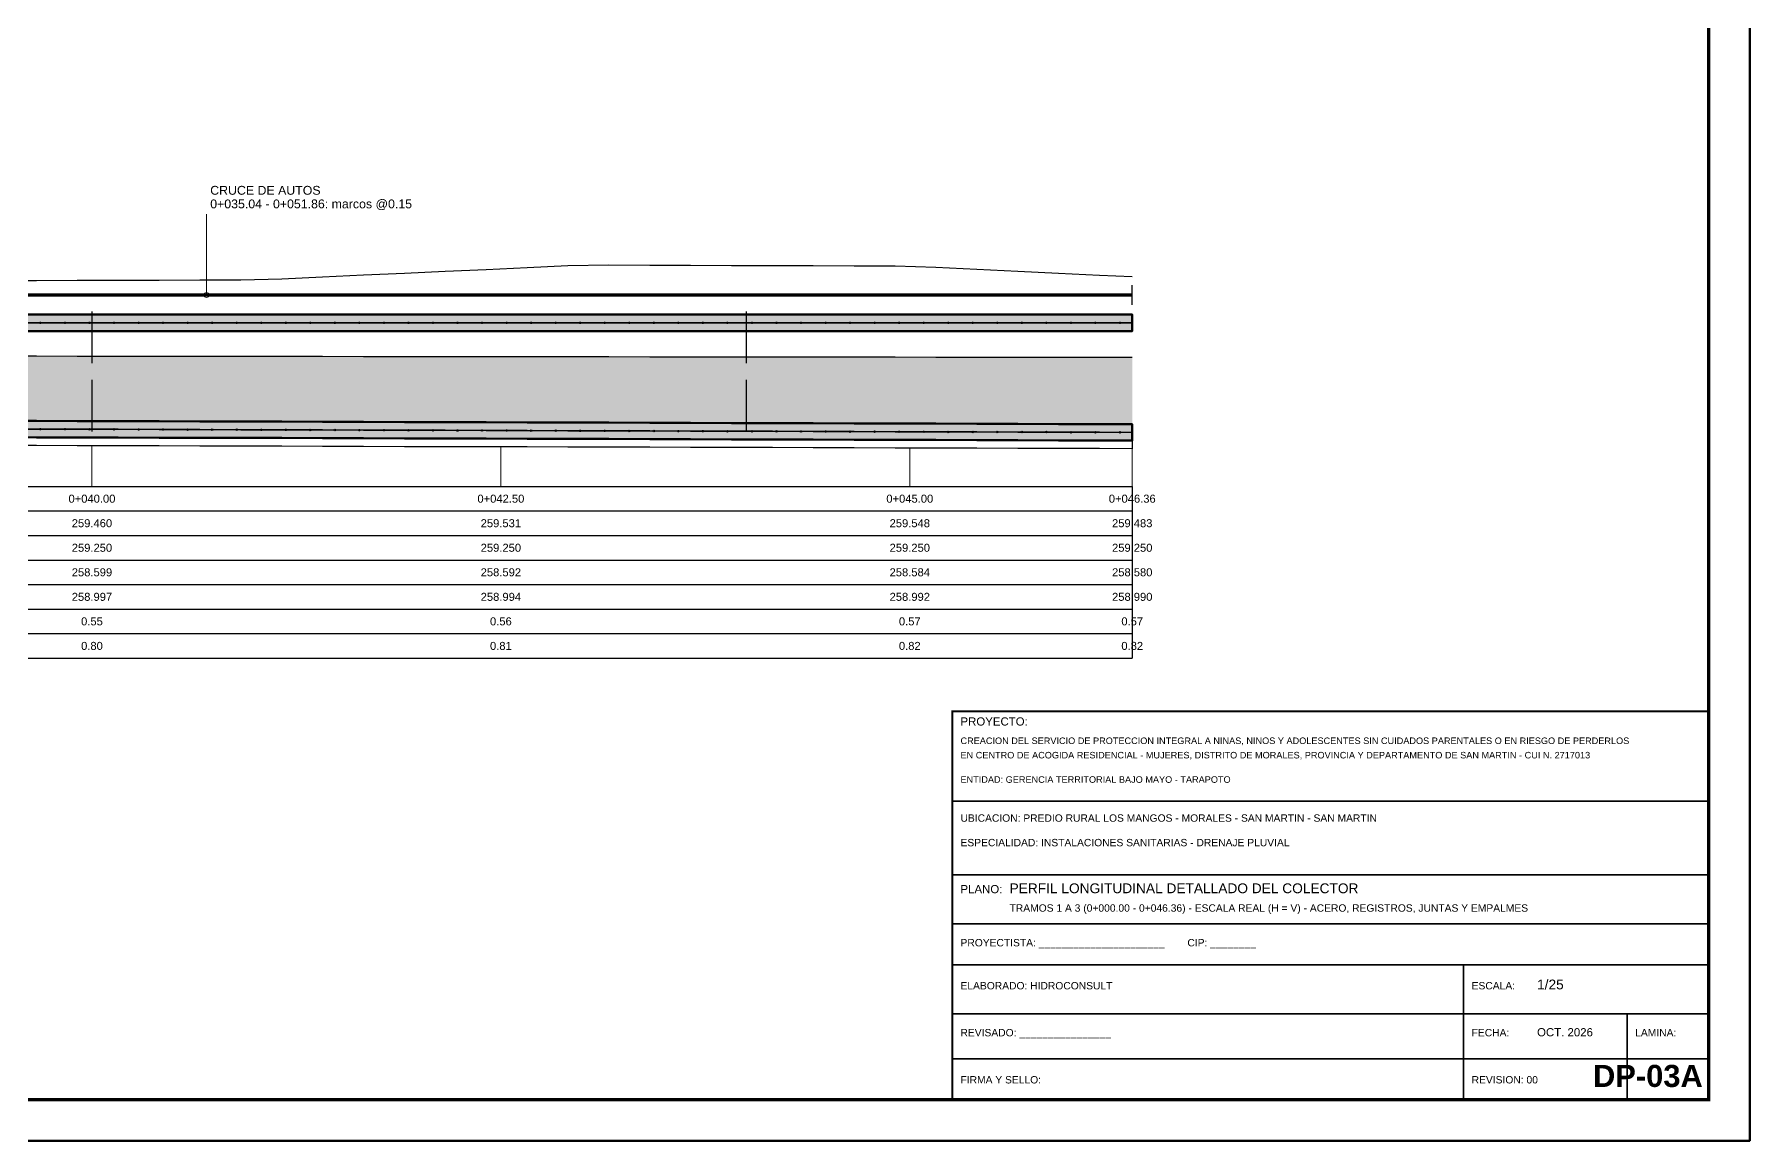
# Model space of a CAD drawing. Header units: metres. Extents: x -573 to 467, y -35 to 119.
# Drawn here: x 74.94 to 85.43, y 0 to 6.76 of the extents above; entities that cross this region are included whole.
import ezdxf
from ezdxf.enums import TextEntityAlignment as Align

# ---------------------------------------------------------------- set-up
doc = ezdxf.new("R2010")
doc.units = ezdxf.units.M
doc.header["$LTSCALE"] = 0.25
doc.linetypes.add('DASHED', pattern=[1.524, 1.27, -0.254])
for name, color, linetype, lineweight in [('ACERO-LONG', 5, 'CONTINUOUS', 35), ('AGUA', 150, 'DASHED', 25), ('CONCRETO', 250, 'CONTINUOUS', 50), ('GRILLA', 9, 'CONTINUOUS', 13), ('LLAMADAS', 30, 'CONTINUOUS', 18), ('MARCO', 7, 'CONTINUOUS', 50), ('ROTULO', 7, 'CONTINUOUS', 35), ('TITULOS', 160, 'CONTINUOUS', 35)]:
    doc.layers.add(name, color=color, linetype=linetype, lineweight=lineweight)
for name, color, linetype in [('ACERO-PUNTOS', 5, 'CONTINUOUS'), ('CRUCE-VEHICULAR', 30, 'CONTINUOUS'), ('GUITARRA', 8, 'CONTINUOUS'), ('JUNTAS', 8, 'DASHED'), ('ROTULO-TEXTO', 7, 'CONTINUOUS'), ('SOLADO', 8, 'CONTINUOUS'), ('TERRENO-EXISTENTE', 8, 'DASHED'), ('TEXTOS', 7, 'CONTINUOUS')]:
    doc.layers.add(name, color=color, linetype=linetype)
doc.layers.add('AGUA-RELLENO', color=150, linetype='CONTINUOUS', true_color=0xcde4f6)
doc.layers.add('CONCRETO-ACHURADO', color=8, linetype='CONTINUOUS', true_color=0xe2e2e2)
doc.styles.get("Standard").update_dxf_attribs({"font": 'arial.ttf'})
doc.styles.add('TITULOS', font='arialbd.ttf')

# ---------------------------------------------------------------- blocks, each defined once
blk = doc.blocks.new('ACERO-38')
at = {"layer": 'ACERO-PUNTOS'}
h = blk.add_hatch(color=5, dxfattribs=at)
h.dxf.hatch_style = 1
h.paths.add_polyline_path([(-0.00475, 0, 1), (0.00475, 0, 1)])
at = {"layer": 'ACERO-PUNTOS', "color": 5}
blk.add_circle((0, 0), 0.00475, dxfattribs=at)

msp = doc.modelspace()

# ---------------------------------------------------------------- hatches: boundary and pattern name
at = {"layer": 'AGUA-RELLENO', "true_color": 0xcde4f6}
h = msp.add_hatch(color=7, dxfattribs=at)
h.dxf.hatch_style = 1
h.paths.add_polyline_path([(66.2, 4.824), (66.45, 4.823), (66.7, 4.823), (66.95, 4.823), (67.2, 4.823), (67.45, 4.823), (67.7, 4.822), (67.95, 4.822), (68.2, 4.822), (68.45, 4.822), (68.7, 4.821), (68.95, 4.821), (69.2, 4.821), (69.45, 4.821), (69.7, 4.821), (69.95, 4.82), (70.2, 4.82), (70.33, 4.82), (70.45, 4.82), (70.7, 4.82), (70.95, 4.82), (71.2, 4.819), (71.45, 4.818), (71.7, 4.815), (71.95, 4.813), (72.2, 4.81), (72.45, 4.808), (72.7, 4.805), (72.95, 4.803), (73.2, 4.8), (73.45, 4.8), (73.7, 4.799), (73.95, 4.799), (74.2, 4.799), (74.45, 4.798), (74.7, 4.798), (74.95, 4.798), (75.2, 4.797), (75.45, 4.797), (75.7, 4.797), (75.95, 4.797), (76.2, 4.796), (76.45, 4.796), (76.7, 4.796), (76.95, 4.795), (77.2, 4.795), (77.45, 4.795), (77.7, 4.794), (77.95, 4.794), (78.2, 4.794), (78.45, 4.794), (78.7, 4.793), (78.95, 4.793), (79.2, 4.793), (79.45, 4.793), (79.7, 4.792), (79.95, 4.792), (80.2, 4.792), (80.45, 4.791), (80.7, 4.791), (80.95, 4.791), (81.2, 4.791), (81.45, 4.79), (81.65, 4.79), (81.65, 4.38), (81.45, 4.381), (81.2, 4.381), (80.95, 4.382), (80.7, 4.383), (80.45, 4.384), (80.2, 4.384), (79.95, 4.385), (79.7, 4.386), (79.45, 4.387), (79.2, 4.387), (78.95, 4.388), (78.7, 4.389), (78.45, 4.39), (78.2, 4.39), (77.95, 4.391), (77.7, 4.392), (77.45, 4.393), (77.2, 4.393), (76.95, 4.394), (76.7, 4.395), (76.45, 4.396), (76.2, 4.396), (75.95, 4.397), (75.7, 4.398), (75.45, 4.399), (75.2, 4.399), (74.95, 4.4), (74.7, 4.401), (74.45, 4.402), (74.2, 4.402), (73.95, 4.403), (73.7, 4.404), (73.45, 4.405), (73.2, 4.406), (72.95, 4.406), (72.7, 4.407), (72.45, 4.408), (72.2, 4.409), (71.95, 4.409), (71.7, 4.41), (71.45, 4.411), (71.2, 4.412), (70.95, 4.412), (70.7, 4.413), (70.45, 4.414), (70.33, 4.414), (70.2, 4.415), (69.95, 4.415), (69.7, 4.416), (69.45, 4.417), (69.2, 4.418), (68.95, 4.418), (68.7, 4.419), (68.45, 4.42), (68.2, 4.421), (67.95, 4.421), (67.7, 4.422), (67.45, 4.423), (67.2, 4.424), (66.95, 4.424), (66.7, 4.425), (66.45, 4.426), (66.2, 4.427)])
at = {"layer": 'CONCRETO-ACHURADO', "true_color": 0xe2e2e2}
h = msp.add_hatch(color=7, dxfattribs=at)
h.dxf.hatch_style = 1
h.paths.add_polyline_path([(73.59, 5.05), (73.7, 5.05), (73.95, 5.05), (74.2, 5.05), (74.45, 5.05), (74.7, 5.05), (74.95, 5.05), (75.2, 5.05), (75.45, 5.05), (75.7, 5.05), (75.95, 5.05), (76.2, 5.05), (76.45, 5.05), (76.7, 5.05), (76.95, 5.05), (77.2, 5.05), (77.45, 5.05), (77.7, 5.05), (77.95, 5.05), (78.2, 5.05), (78.45, 5.05), (78.7, 5.05), (78.95, 5.05), (79.2, 5.05), (79.45, 5.05), (79.7, 5.05), (79.95, 5.05), (80.2, 5.05), (80.45, 5.05), (80.7, 5.05), (80.95, 5.05), (81.2, 5.05), (81.45, 5.05), (81.65, 5.05), (81.65, 4.95), (81.45, 4.95), (81.2, 4.95), (80.95, 4.95), (80.7, 4.95), (80.45, 4.95), (80.2, 4.95), (79.95, 4.95), (79.7, 4.95), (79.45, 4.95), (79.2, 4.95), (78.95, 4.95), (78.7, 4.95), (78.45, 4.95), (78.2, 4.95), (77.95, 4.95), (77.7, 4.95), (77.45, 4.95), (77.2, 4.95), (76.95, 4.95), (76.7, 4.95), (76.45, 4.95), (76.2, 4.95), (75.95, 4.95), (75.7, 4.95), (75.45, 4.95), (75.2, 4.95), (74.95, 4.95), (74.7, 4.95), (74.45, 4.95), (74.2, 4.95), (73.95, 4.95), (73.7, 4.95), (73.59, 4.95)])
h = msp.add_hatch(color=7, dxfattribs=at)
h.dxf.hatch_style = 1
h.paths.add_polyline_path([(66.2, 4.427), (66.45, 4.426), (66.7, 4.425), (66.95, 4.424), (67.2, 4.424), (67.45, 4.423), (67.7, 4.422), (67.95, 4.421), (68.2, 4.421), (68.45, 4.42), (68.7, 4.419), (68.95, 4.418), (69.2, 4.418), (69.45, 4.417), (69.7, 4.416), (69.95, 4.415), (70.2, 4.415), (70.33, 4.414), (70.45, 4.414), (70.7, 4.413), (70.95, 4.412), (71.2, 4.412), (71.45, 4.411), (71.7, 4.41), (71.95, 4.409), (72.2, 4.409), (72.45, 4.408), (72.7, 4.407), (72.95, 4.406), (73.2, 4.406), (73.45, 4.405), (73.7, 4.404), (73.95, 4.403), (74.2, 4.402), (74.45, 4.402), (74.7, 4.401), (74.95, 4.4), (75.2, 4.399), (75.45, 4.399), (75.7, 4.398), (75.95, 4.397), (76.2, 4.396), (76.45, 4.396), (76.7, 4.395), (76.95, 4.394), (77.2, 4.393), (77.45, 4.393), (77.7, 4.392), (77.95, 4.391), (78.2, 4.39), (78.45, 4.39), (78.7, 4.389), (78.95, 4.388), (79.2, 4.387), (79.45, 4.387), (79.7, 4.386), (79.95, 4.385), (80.2, 4.384), (80.45, 4.384), (80.7, 4.383), (80.95, 4.382), (81.2, 4.381), (81.45, 4.381), (81.65, 4.38), (81.65, 4.28), (81.45, 4.281), (81.2, 4.281), (80.95, 4.282), (80.7, 4.283), (80.45, 4.284), (80.2, 4.284), (79.95, 4.285), (79.7, 4.286), (79.45, 4.287), (79.2, 4.287), (78.95, 4.288), (78.7, 4.289), (78.45, 4.29), (78.2, 4.29), (77.95, 4.291), (77.7, 4.292), (77.45, 4.293), (77.2, 4.293), (76.95, 4.294), (76.7, 4.295), (76.45, 4.296), (76.2, 4.296), (75.95, 4.297), (75.7, 4.298), (75.45, 4.299), (75.2, 4.299), (74.95, 4.3), (74.7, 4.301), (74.45, 4.302), (74.2, 4.302), (73.95, 4.303), (73.7, 4.304), (73.45, 4.305), (73.2, 4.306), (72.95, 4.306), (72.7, 4.307), (72.45, 4.308), (72.2, 4.309), (71.95, 4.309), (71.7, 4.31), (71.45, 4.311), (71.2, 4.312), (70.95, 4.312), (70.7, 4.313), (70.45, 4.314), (70.33, 4.314), (70.2, 4.315), (69.95, 4.315), (69.7, 4.316), (69.45, 4.317), (69.2, 4.318), (68.95, 4.318), (68.7, 4.319), (68.45, 4.32), (68.2, 4.321), (67.95, 4.321), (67.7, 4.322), (67.45, 4.323), (67.2, 4.324), (66.95, 4.324), (66.7, 4.325), (66.45, 4.326), (66.2, 4.327)])

# ---------------------------------------------------------------- linework, layer by layer
at = {"layer": 'ACERO-LONG'}
for points in [[(74.7, 5), (74.95, 5), (75.2, 5), (75.45, 5), (75.7, 5), (75.95, 5), (76.2, 5), (76.45, 5), (76.7, 5), (76.95, 5), (77.2, 5), (77.45, 5), (77.7, 5), (77.95, 5), (78.2, 5), (78.45, 5), (78.7, 5), (78.95, 5), (79.2, 5), (79.45, 5), (79.7, 5), (79.95, 5), (80.2, 5), (80.45, 5), (80.7, 5), (80.95, 5), (81.2, 5), (81.45, 5), (81.65, 5)], [(74.7, 4.351), (74.95, 4.35), (75.2, 4.349), (75.45, 4.349), (75.7, 4.348), (75.95, 4.347), (76.2, 4.346), (76.45, 4.346), (76.7, 4.345), (76.95, 4.344), (77.2, 4.343), (77.45, 4.343), (77.7, 4.342), (77.95, 4.341), (78.2, 4.34), (78.45, 4.34), (78.7, 4.339), (78.95, 4.338), (79.2, 4.337), (79.45, 4.337), (79.7, 4.336), (79.95, 4.335), (80.2, 4.334), (80.45, 4.334), (80.7, 4.333), (80.95, 4.332), (81.2, 4.331), (81.45, 4.331), (81.65, 4.33)]]:
    msp.add_lwpolyline(points, dxfattribs=at)
at = {"layer": 'AGUA'}
msp.add_lwpolyline([(74.7, 4.798), (74.95, 4.798), (75.2, 4.797), (75.45, 4.797), (75.7, 4.797), (75.95, 4.797), (76.2, 4.796), (76.45, 4.796), (76.7, 4.796), (76.95, 4.795), (77.2, 4.795), (77.45, 4.795), (77.7, 4.794), (77.95, 4.794), (78.2, 4.794), (78.45, 4.794), (78.7, 4.793), (78.95, 4.793), (79.2, 4.793), (79.45, 4.793), (79.7, 4.792), (79.95, 4.792), (80.2, 4.792), (80.45, 4.791), (80.7, 4.791), (80.95, 4.791), (81.2, 4.791), (81.45, 4.79), (81.65, 4.79)], dxfattribs=at)
at = {"layer": 'CONCRETO'}
for points in [[(74.7, 5.05), (74.95, 5.05), (75.2, 5.05), (75.45, 5.05), (75.7, 5.05), (75.95, 5.05), (76.2, 5.05), (76.45, 5.05), (76.7, 5.05), (76.95, 5.05), (77.2, 5.05), (77.45, 5.05), (77.7, 5.05), (77.95, 5.05), (78.2, 5.05), (78.45, 5.05), (78.7, 5.05), (78.95, 5.05), (79.2, 5.05), (79.45, 5.05), (79.7, 5.05), (79.95, 5.05), (80.2, 5.05), (80.45, 5.05), (80.7, 5.05), (80.95, 5.05), (81.2, 5.05), (81.45, 5.05), (81.65, 5.05), (81.65, 4.95), (81.45, 4.95), (81.2, 4.95), (80.95, 4.95), (80.7, 4.95), (80.45, 4.95), (80.2, 4.95), (79.95, 4.95), (79.7, 4.95), (79.45, 4.95), (79.2, 4.95), (78.95, 4.95), (78.7, 4.95), (78.45, 4.95), (78.2, 4.95), (77.95, 4.95), (77.7, 4.95), (77.45, 4.95), (77.2, 4.95), (76.95, 4.95), (76.7, 4.95), (76.45, 4.95), (76.2, 4.95), (75.95, 4.95), (75.7, 4.95), (75.45, 4.95), (75.2, 4.95), (74.95, 4.95), (74.7, 4.95)], [(74.7, 4.401), (74.95, 4.4), (75.2, 4.399), (75.45, 4.399), (75.7, 4.398), (75.95, 4.397), (76.2, 4.396), (76.45, 4.396), (76.7, 4.395), (76.95, 4.394), (77.2, 4.393), (77.45, 4.393), (77.7, 4.392), (77.95, 4.391), (78.2, 4.39), (78.45, 4.39), (78.7, 4.389), (78.95, 4.388), (79.2, 4.387), (79.45, 4.387), (79.7, 4.386), (79.95, 4.385), (80.2, 4.384), (80.45, 4.384), (80.7, 4.383), (80.95, 4.382), (81.2, 4.381), (81.45, 4.381), (81.65, 4.38), (81.65, 4.28), (81.45, 4.281), (81.2, 4.281), (80.95, 4.282), (80.7, 4.283), (80.45, 4.284), (80.2, 4.284), (79.95, 4.285), (79.7, 4.286), (79.45, 4.287), (79.2, 4.287), (78.95, 4.288), (78.7, 4.289), (78.45, 4.29), (78.2, 4.29), (77.95, 4.291), (77.7, 4.292), (77.45, 4.293), (77.2, 4.293), (76.95, 4.294), (76.7, 4.295), (76.45, 4.296), (76.2, 4.296), (75.95, 4.297), (75.7, 4.298), (75.45, 4.299), (75.2, 4.299), (74.95, 4.3), (74.7, 4.301)]]:
    msp.add_lwpolyline(points, dxfattribs=at)
at = {"layer": 'CRUCE-VEHICULAR'}
msp.add_line((81.65, 5.11), (81.65, 5.23), dxfattribs=at)
at = {"layer": 'CRUCE-VEHICULAR', "const_width": 0.02}
msp.add_lwpolyline([(70.33, 5.17), (81.65, 5.17)], dxfattribs=at)
at = {"layer": 'GRILLA'}
for p, q in [((75.29, 4), (75.29, 4.249)), ((77.79, 4), (77.79, 4.242)), ((80.29, 4), (80.29, 4.234)), ((81.65, 4), (81.65, 4.23))]:
    msp.add_line(p, q, dxfattribs=at)
at = {"layer": 'GUITARRA'}
for p, q in [((65.1, 4), (81.65, 4)), ((81.65, 4), (81.65, 2.95)), ((65.1, 3.85), (81.65, 3.85)), ((65.1, 3.7), (81.65, 3.7)), ((65.1, 3.55), (81.65, 3.55)), ((65.1, 3.4), (81.65, 3.4)), ((65.1, 3.25), (81.65, 3.25)), ((65.1, 3.1), (81.65, 3.1)), ((65.1, 2.95), (81.65, 2.95))]:
    msp.add_line(p, q, dxfattribs=at)
at = {"layer": 'JUNTAS'}
for p, q in [((75.29, 5.07), (75.29, 4.279)), ((79.29, 5.07), (79.29, 4.267))]:
    msp.add_line(p, q, dxfattribs=at)
at = {"layer": 'LLAMADAS'}
msp.add_line((75.99, 5.17), (75.99, 5.664), dxfattribs=at)
msp.add_circle((75.99, 5.17), 0.015, dxfattribs=at)
at = {"layer": 'MARCO'}
msp.add_lwpolyline([(64.4, 0), (85.425, 0), (85.425, 14.85), (64.4, 14.85)], close=True, dxfattribs=at)
at = {"layer": 'MARCO', "const_width": 0.02}
msp.add_lwpolyline([(65.025, 0.25), (85.175, 0.25), (85.175, 14.6), (65.025, 14.6)], close=True, dxfattribs=at)
at = {"layer": 'ROTULO'}
for p, q in [((80.55, 2.075), (85.175, 2.075)), ((80.55, 1.625), (85.175, 1.625)), ((80.55, 1.325), (85.175, 1.325)), ((80.55, 1.075), (85.175, 1.075)), ((83.675, 1.075), (83.675, 0.25)), ((80.55, 0.775), (85.175, 0.775)), ((84.675, 0.775), (84.675, 0.25)), ((80.55, 0.5), (85.175, 0.5))]:
    msp.add_line(p, q, dxfattribs=at)
at = {"layer": 'ROTULO', "const_width": 0.0125}
msp.add_lwpolyline([(80.55, 0.25), (85.175, 0.25), (85.175, 2.625), (80.55, 2.625)], close=True, dxfattribs=at)
at = {"layer": 'SOLADO'}
msp.add_lwpolyline([(74.7, 4.301), (74.95, 4.3), (75.2, 4.299), (75.45, 4.299), (75.7, 4.298), (75.95, 4.297), (76.2, 4.296), (76.45, 4.296), (76.7, 4.295), (76.95, 4.294), (77.2, 4.293), (77.45, 4.293), (77.7, 4.292), (77.95, 4.291), (78.2, 4.29), (78.45, 4.29), (78.7, 4.289), (78.95, 4.288), (79.2, 4.287), (79.45, 4.287), (79.7, 4.286), (79.95, 4.285), (80.2, 4.284), (80.45, 4.284), (80.7, 4.283), (80.95, 4.282), (81.2, 4.281), (81.45, 4.281), (81.65, 4.28), (81.65, 4.23), (81.45, 4.231), (81.2, 4.231), (80.95, 4.232), (80.7, 4.233), (80.45, 4.234), (80.2, 4.234), (79.95, 4.235), (79.7, 4.236), (79.45, 4.237), (79.2, 4.237), (78.95, 4.238), (78.7, 4.239), (78.45, 4.24), (78.2, 4.24), (77.95, 4.241), (77.7, 4.242), (77.45, 4.243), (77.2, 4.243), (76.95, 4.244), (76.7, 4.245), (76.45, 4.246), (76.2, 4.246), (75.95, 4.247), (75.7, 4.248), (75.45, 4.249), (75.2, 4.249), (74.95, 4.25), (74.7, 4.251)], dxfattribs=at)
at = {"layer": 'TERRENO-EXISTENTE'}
msp.add_lwpolyline([(74.7, 5.258), (74.95, 5.259), (75.2, 5.26), (75.45, 5.26), (75.7, 5.261), (75.95, 5.262), (76.2, 5.263), (76.45, 5.27), (76.7, 5.282), (76.95, 5.293), (77.2, 5.304), (77.45, 5.316), (77.7, 5.327), (77.95, 5.339), (78.2, 5.35), (78.45, 5.354), (78.7, 5.353), (78.95, 5.352), (79.2, 5.351), (79.45, 5.351), (79.7, 5.35), (79.95, 5.349), (80.2, 5.348), (80.45, 5.34), (80.7, 5.328), (80.95, 5.316), (81.2, 5.304), (81.45, 5.292), (81.65, 5.283)], dxfattribs=at)

# ---------------------------------------------------------------- block references
for p in [(74.975, 5), (75.125, 5), (75.275, 5), (75.425, 5), (75.575, 5), (75.725, 5), (75.875, 5), (76.025, 5), (76.175, 5), (76.325, 5), (76.475, 5), (76.625, 5), (76.775, 5), (76.925, 5), (77.075, 5), (77.225, 5), (77.375, 5), (77.525, 5), (77.675, 5), (77.825, 5), (77.975, 5), (78.125, 5), (78.275, 5), (78.425, 5), (78.575, 5), (78.725, 5), (78.875, 5), (79.025, 5), (79.175, 5), (79.325, 5), (79.475, 5), (79.625, 5), (79.775, 5), (79.925, 5), (80.075, 5), (80.225, 5), (80.375, 5), (80.525, 5), (80.675, 5), (80.825, 5), (80.975, 5), (81.125, 5), (81.275, 5), (81.425, 5), (81.575, 5), (74.975, 4.35), (75.125, 4.35), (75.275, 4.349), (75.425, 4.349), (75.575, 4.348), (75.725, 4.348), (75.875, 4.347), (76.025, 4.347), (76.175, 4.347), (76.325, 4.346), (76.475, 4.346), (76.625, 4.345), (76.775, 4.345), (76.925, 4.344), (77.075, 4.344), (77.225, 4.343), (77.375, 4.343), (77.525, 4.342), (77.675, 4.342), (77.825, 4.342), (77.975, 4.341), (78.125, 4.341), (78.275, 4.34), (78.425, 4.34), (78.575, 4.339), (78.725, 4.339), (78.875, 4.338), (79.025, 4.338), (79.175, 4.337), (79.325, 4.337), (79.475, 4.337), (79.625, 4.336), (79.775, 4.336), (79.925, 4.335), (80.075, 4.335), (80.225, 4.334), (80.375, 4.334), (80.525, 4.333), (80.675, 4.333), (80.825, 4.332), (80.975, 4.332), (81.125, 4.332), (81.275, 4.331), (81.425, 4.331), (81.575, 4.33)]:
    msp.add_blockref('ACERO-38', p)

# ---------------------------------------------------------------- texts
at = {"layer": 'ROTULO-TEXTO'}
for s, height, p in [('PROYECTO:', 0.05, (80.6, 2.538)), ('CREACION DEL SERVICIO DE PROTECCION INTEGRAL A NINAS, NINOS Y ADOLESCENTES SIN CUIDADOS PARENTALES O EN RIESGO DE PERDERLOS', 0.04, (80.6, 2.425)), ('EN CENTRO DE ACOGIDA RESIDENCIAL - MUJERES, DISTRITO DE MORALES, PROVINCIA Y DEPARTAMENTO DE SAN MARTIN - CUI N. 2717013', 0.04, (80.6, 2.337)), ('ENTIDAD: GERENCIA TERRITORIAL BAJO MAYO - TARAPOTO', 0.04, (80.6, 2.188)), ('UBICACION: PREDIO RURAL LOS MANGOS - MORALES - SAN MARTIN - SAN MARTIN', 0.045, (80.6, 1.95)), ('ESPECIALIDAD: INSTALACIONES SANITARIAS - DRENAJE PLUVIAL', 0.045, (80.6, 1.8)), ('PERFIL LONGITUDINAL DETALLADO DEL COLECTOR', 0.06, (80.9, 1.513)), ('PLANO:', 0.05, (80.6, 1.513)), ('TRAMOS 1 A 3 (0+000.00 - 0+046.36) - ESCALA REAL (H = V) - ACERO, REGISTROS, JUNTAS Y EMPALMES', 0.045, (80.9, 1.4)), ('PROYECTISTA: ______________________        CIP: ________', 0.045, (80.6, 1.188)), ('ELABORADO: HIDROCONSULT', 0.045, (80.6, 0.925)), ('ESCALA:', 0.045, (83.725, 0.925)), ('1/25', 0.06, (84.125, 0.925)), ('REVISADO: ________________', 0.045, (80.6, 0.638)), ('FECHA:', 0.045, (83.725, 0.638)), ('OCT. 2026', 0.05, (84.125, 0.638)), ('LAMINA:', 0.045, (84.725, 0.638)), ('FIRMA Y SELLO:', 0.045, (80.6, 0.35)), ('REVISION: 00', 0.045, (83.725, 0.35))]:
    msp.add_text(s, height=height, dxfattribs=at).set_placement(p)
at = {"layer": 'TEXTOS', "color": 30}
for s, p in [('CRUCE DE AUTOS', (76.013, 5.767)), ('0+035.04 - 0+051.86: marcos @0.15', (76.013, 5.684))]:
    msp.add_text(s, height=0.054, dxfattribs=at).set_placement(p, align=Align.BOTTOM_LEFT)
at = {"layer": 'TEXTOS'}
for s, p in [('0+040.00', (75.29, 3.925)), ('0+042.50', (77.79, 3.925)), ('0+045.00', (80.29, 3.925)), ('0+046.36', (81.65, 3.925)), ('259.460', (75.29, 3.775)), ('259.531', (77.79, 3.775)), ('259.548', (80.29, 3.775)), ('259.483', (81.65, 3.775)), ('259.250', (75.29, 3.625)), ('259.250', (77.79, 3.625)), ('259.250', (80.29, 3.625)), ('259.250', (81.65, 3.625)), ('258.599', (75.29, 3.475)), ('258.592', (77.79, 3.475)), ('258.584', (80.29, 3.475)), ('258.580', (81.65, 3.475)), ('258.997', (75.29, 3.325)), ('258.994', (77.79, 3.325)), ('258.992', (80.29, 3.325)), ('258.990', (81.65, 3.325)), ('0.55', (75.29, 3.175)), ('0.56', (77.79, 3.175)), ('0.57', (80.29, 3.175)), ('0.57', (81.65, 3.175)), ('0.80', (75.29, 3.025)), ('0.81', (77.79, 3.025)), ('0.82', (80.29, 3.025)), ('0.82', (81.65, 3.025))]:
    msp.add_text(s, height=0.0489, dxfattribs=at).set_placement(p, align=Align.MIDDLE_CENTER)
at = {"layer": 'TITULOS', "style": 'TITULOS'}
msp.add_text('DP-03A', height=0.135, dxfattribs=at).set_placement((85.138, 0.288), align=Align.BOTTOM_RIGHT)

doc.saveas('drawing.dxf')
